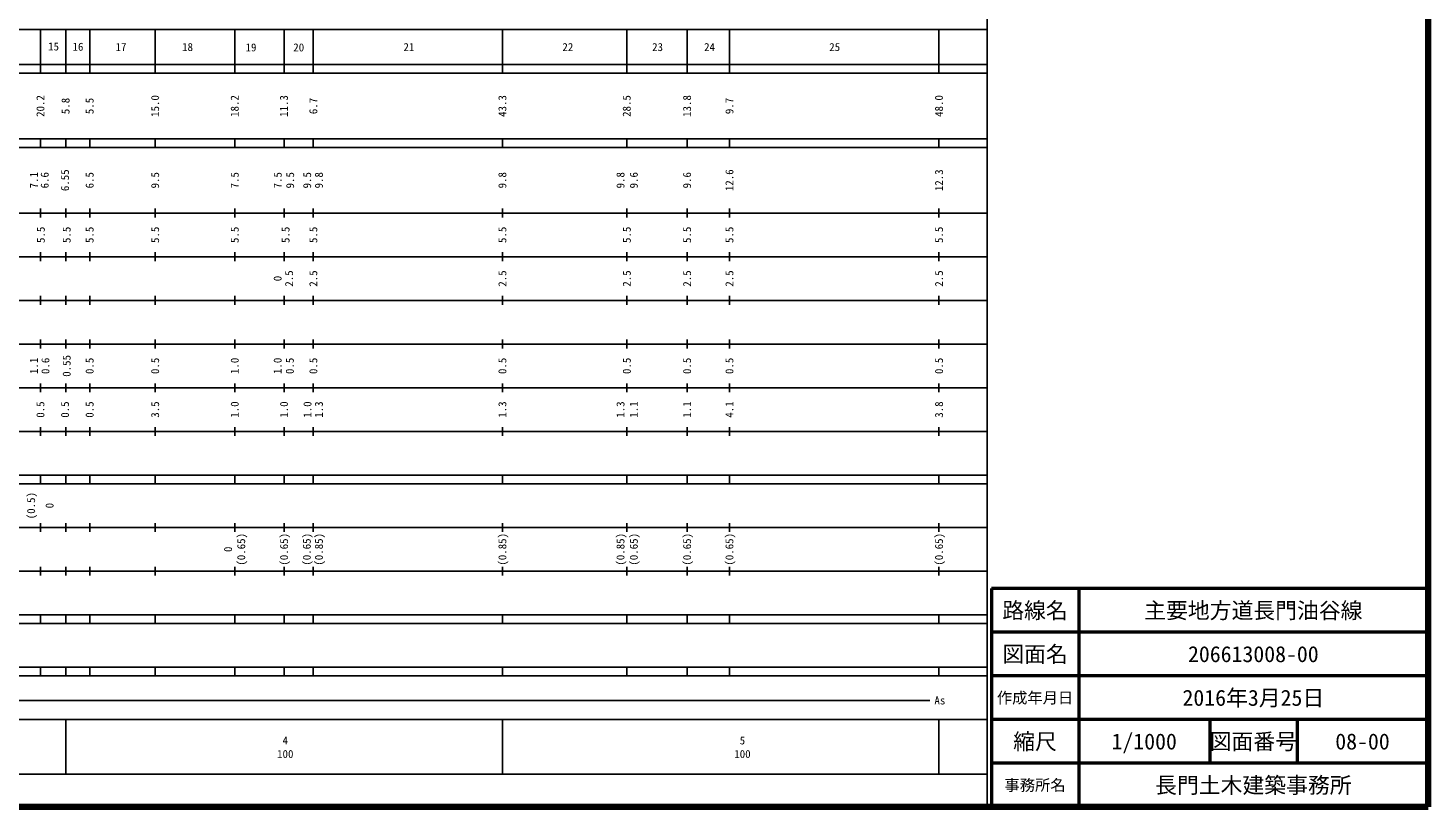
# Model space of a CAD drawing. Units: millimetres on the paper, enlarged 1000 times. Extents: x 40000 to 680000, y 20000 to 380000.
# Drawn here: x 359365 to 680000, y 20000 to 198357 of the extents above; entities that cross this region are included whole.
import ezdxf
from ezdxf.enums import TextEntityAlignment as Align

# ---------------------------------------------------------------- set-up
doc = ezdxf.new("R2010")
doc.units = ezdxf.units.MM
doc.header["$LTSCALE"] = 1000
for name, color, linetype, lineweight in [('M-TTL', 2, 'Continuous', 140), ('M-TTL-BAND', 7, 'Continuous', 25), ('M-TTL-FRAM', 2, 'Continuous', 50), ('M-TTL-LINE', 7, 'Continuous', 50), ('M-TTL-TXT', 7, 'Continuous', 13)]:
    doc.layers.add(name, color=color, linetype=linetype, lineweight=lineweight)
doc.styles.add('ＭＳ ゴシック', font='')
doc.styles.get('ＭＳ ゴシック').set_extended_font_data('MS Gothic')

msp = doc.modelspace()

# ---------------------------------------------------------------- linework, layer by layer
at = {"layer": 'M-TTL'}
for p, q in [((680000, 20000), (680000, 380000)), ((40000, 20000), (680000, 20000))]:
    msp.add_line(p, q, dxfattribs=at)
at = {"layer": 'M-TTL-BAND'}
for p, q in [((579000, 20000), (579000, 370000)), ((68000, 198000), (579000, 198000)), ((362200, 198000), (362200, 188000)), ((368000, 198000), (368000, 188000)), ((373500, 198000), (373500, 188000)), ((388500, 198000), (388500, 188000)), ((406700, 198000), (406700, 188000)), ((418000, 198000), (418000, 188000)), ((424700, 198000), (424700, 188000)), ((468000, 198000), (468000, 188000)), ((496500, 198000), (496500, 188000)), ((510300, 198000), (510300, 188000)), ((520000, 198000), (520000, 188000)), ((568000, 198000), (568000, 188000)), ((40000, 190000), (579000, 190000)), ((40000, 188000), (579000, 188000)), ((40000, 173000), (579000, 173000)), ((40000, 171000), (579000, 171000)), ((362200, 173000), (362200, 171000)), ((368000, 171000), (368000, 173000)), ((373500, 173000), (373500, 171000)), ((388500, 173000), (388500, 171000)), ((406700, 173000), (406700, 171000)), ((418000, 173000), (418000, 171000)), ((424700, 171000), (424700, 173000)), ((468000, 171000), (468000, 173000)), ((496500, 173000), (496500, 171000)), ((510300, 173000), (510300, 171000)), ((520000, 173000), (520000, 171000)), ((568000, 171000), (568000, 173000)), ((40000, 156000), (579000, 156000)), ((362200, 157000), (362200, 155000)), ((368000, 155000), (368000, 157000)), ((373500, 157000), (373500, 155000)), ((388500, 157000), (388500, 155000)), ((406700, 157000), (406700, 155000)), ((418000, 157000), (418000, 155000)), ((424700, 155000), (424700, 157000)), ((468000, 155000), (468000, 157000)), ((496500, 157000), (496500, 155000)), ((510300, 157000), (510300, 155000)), ((520000, 157000), (520000, 155000)), ((568000, 155000), (568000, 157000)), ((46000, 146000), (579000, 146000)), ((362200, 147000), (362200, 145000)), ((368000, 145000), (368000, 147000)), ((373500, 147000), (373500, 145000)), ((388500, 147000), (388500, 145000)), ((406700, 147000), (406700, 145000)), ((418000, 147000), (418000, 145000)), ((424700, 145000), (424700, 147000)), ((468000, 145000), (468000, 147000)), ((496500, 147000), (496500, 145000)), ((510300, 147000), (510300, 145000)), ((520000, 147000), (520000, 145000)), ((568000, 145000), (568000, 147000)), ((52000, 136000), (579000, 136000)), ((362200, 137000), (362200, 135000)), ((368000, 135000), (368000, 137000)), ((373500, 137000), (373500, 135000)), ((388500, 137000), (388500, 135000)), ((406700, 137000), (406700, 135000)), ((418000, 137000), (418000, 135000)), ((424700, 135000), (424700, 137000)), ((468000, 135000), (468000, 137000)), ((496500, 137000), (496500, 135000)), ((510300, 137000), (510300, 135000)), ((520000, 137000), (520000, 135000)), ((568000, 135000), (568000, 137000)), ((46000, 126000), (579000, 126000)), ((362200, 127000), (362200, 125000)), ((368000, 125000), (368000, 127000)), ((373500, 127000), (373500, 125000)), ((388500, 127000), (388500, 125000)), ((406700, 127000), (406700, 125000)), ((418000, 127000), (418000, 125000)), ((424700, 125000), (424700, 127000)), ((468000, 125000), (468000, 127000)), ((496500, 127000), (496500, 125000)), ((510300, 127000), (510300, 125000)), ((520000, 127000), (520000, 125000)), ((568000, 125000), (568000, 127000)), ((52000, 116000), (579000, 116000)), ((362200, 117000), (362200, 115000)), ((368000, 115000), (368000, 117000)), ((373500, 117000), (373500, 115000)), ((388500, 117000), (388500, 115000)), ((406700, 117000), (406700, 115000)), ((418000, 117000), (418000, 115000)), ((424700, 115000), (424700, 117000)), ((468000, 115000), (468000, 117000)), ((496500, 117000), (496500, 115000)), ((510300, 117000), (510300, 115000)), ((520000, 117000), (520000, 115000)), ((568000, 115000), (568000, 117000)), ((46000, 106000), (579000, 106000)), ((362200, 107000), (362200, 105000)), ((368000, 105000), (368000, 107000)), ((373500, 107000), (373500, 105000)), ((388500, 107000), (388500, 105000)), ((406700, 107000), (406700, 105000)), ((418000, 107000), (418000, 105000)), ((424700, 105000), (424700, 107000)), ((468000, 105000), (468000, 107000)), ((496500, 107000), (496500, 105000)), ((510300, 107000), (510300, 105000)), ((520000, 107000), (520000, 105000)), ((568000, 105000), (568000, 107000)), ((40000, 96000), (579000, 96000)), ((40000, 94000), (579000, 94000)), ((362200, 96000), (362200, 94000)), ((368000, 94000), (368000, 96000)), ((373500, 96000), (373500, 94000)), ((388500, 96000), (388500, 94000)), ((406700, 96000), (406700, 94000)), ((418000, 96000), (418000, 94000)), ((424700, 94000), (424700, 96000)), ((468000, 94000), (468000, 96000)), ((496500, 96000), (496500, 94000)), ((510300, 96000), (510300, 94000)), ((520000, 96000), (520000, 94000)), ((568000, 94000), (568000, 96000)), ((49000, 84000), (579000, 84000)), ((362200, 85000), (362200, 83000)), ((368000, 83000), (368000, 85000)), ((373500, 85000), (373500, 83000)), ((388500, 85000), (388500, 83000)), ((406700, 85000), (406700, 83000)), ((418000, 85000), (418000, 83000)), ((424700, 83000), (424700, 85000)), ((468000, 83000), (468000, 85000)), ((496500, 85000), (496500, 83000)), ((510300, 85000), (510300, 83000)), ((520000, 85000), (520000, 83000)), ((568000, 83000), (568000, 85000)), ((40000, 74000), (579000, 74000)), ((362200, 75000), (362200, 73000)), ((368000, 73000), (368000, 75000)), ((373500, 75000), (373500, 73000)), ((388500, 75000), (388500, 73000)), ((406700, 75000), (406700, 73000)), ((418000, 75000), (418000, 73000)), ((424700, 73000), (424700, 75000)), ((468000, 73000), (468000, 75000)), ((496500, 75000), (496500, 73000)), ((510300, 75000), (510300, 73000)), ((520000, 75000), (520000, 73000)), ((568000, 73000), (568000, 75000)), ((40000, 64000), (579000, 64000)), ((40000, 62000), (579000, 62000)), ((362200, 64000), (362200, 62000)), ((368000, 62000), (368000, 64000)), ((373500, 64000), (373500, 62000)), ((388500, 64000), (388500, 62000)), ((406700, 64000), (406700, 62000)), ((418000, 64000), (418000, 62000)), ((424700, 62000), (424700, 64000)), ((468000, 62000), (468000, 64000)), ((496500, 64000), (496500, 62000)), ((510300, 64000), (510300, 62000)), ((520000, 64000), (520000, 62000)), ((568000, 62000), (568000, 64000)), ((40000, 52000), (579000, 52000)), ((362200, 52000), (362200, 50000)), ((368000, 50000), (368000, 52000)), ((373500, 52000), (373500, 50000)), ((388500, 52000), (388500, 50000)), ((406700, 52000), (406700, 50000)), ((418000, 52000), (418000, 50000)), ((424700, 50000), (424700, 52000)), ((468000, 50000), (468000, 52000)), ((496500, 52000), (496500, 50000)), ((510300, 52000), (510300, 50000)), ((520000, 52000), (520000, 50000)), ((568000, 50000), (568000, 52000)), ((40000, 50000), (579000, 50000)), ((70805, 44406), (565903, 44406)), ((40000, 40000), (579000, 40000)), ((368000, 40000), (368000, 27500)), ((468000, 40000), (468000, 27500)), ((568000, 40000), (568000, 27500)), ((68000, 27500), (579000, 27500))]:
    msp.add_line(p, q, dxfattribs=at)
at = {"layer": 'M-TTL-FRAM'}
for p, q in [((680000, 70000), (580000, 70000)), ((580000, 70000), (580000, 20000))]:
    msp.add_line(p, q, dxfattribs=at)
at = {"layer": 'M-TTL-LINE'}
for p, q in [((600000, 70000), (600000, 20000)), ((680000, 60000), (580000, 60000)), ((680000, 50000), (580000, 50000)), ((680000, 40000), (580000, 40000)), ((630000, 40000), (630000, 30000)), ((650000, 40000), (650000, 30000)), ((680000, 30000), (580000, 30000))]:
    msp.add_line(p, q, dxfattribs=at)

# ---------------------------------------------------------------- texts
at = {"layer": 'M-TTL-BAND', "style": 'ＭＳ ゴシック'}
for s, p in [('15', (365219, 194129)), ('16', (370805, 194075)), ('17', (380658, 194000)), ('18', (395908, 194000)), ('19', (410440, 193919)), ('20', (421369, 193919)), ('21', (446603, 194000)), ('22', (483002, 194000)), ('23', (503551, 194000)), ('24', (515458, 194000)), ('25', (544122, 194000)), ('As', (568201, 44406)), ('4', (418288, 35238)), ('5', (522995, 35238)), ('100', (418288, 32131)), ('100', (522995, 32131))]:
    msp.add_text(s, height=1833, dxfattribs=at).set_placement(p, align=Align.MIDDLE_CENTER)
for s, p in [('20.2', (362200, 180500)), ('15.0', (388470, 180500)), ('18.2', (406700, 180500)), ('11.3', (417971, 180500)), ('43.3', (468000, 180500)), ('28.5', (496475, 180500)), ('13.8', (510300, 180500)), ('48.0', (568000, 180500)), ('5.8', (367959, 180500)), ('5.5', (373470, 180500)), ('6.7', (424700, 180500)), ('9.7', (520000, 180500)), ('7.1', (360717, 163500)), ('6.6', (363177, 163500)), ('6.55', (367834, 163500)), ('6.5', (373470, 163500)), ('9.5', (388470, 163500)), ('7.5', (406700, 163500)), ('7.5', (416547, 163500)), ('9.5', (419390, 163500)), ('9.5', (423287, 163500)), ('9.8', (425980, 163500)), ('9.8', (468000, 163500)), ('9.8', (495051, 163500)), ('9.6', (498103, 163500)), ('9.6', (510300, 163500)), ('12.6', (520000, 163500)), ('12.3', (568000, 163500)), ('5.5', (362289, 151000)), ('5.5', (368209, 151000)), ('5.5', (373470, 151000)), ('5.5', (388470, 151000)), ('5.5', (406700, 151000)), ('5.5', (418346, 151000)), ('5.5', (424700, 151000)), ('5.5', (468000, 151000)), ('5.5', (496500, 151000)), ('5.5', (510300, 151000)), ('5.5', (520000, 151000)), ('5.5', (568000, 151000)), ('0', (416522, 141000)), ('2.5', (419146, 141000)), ('2.5', (424700, 141000)), ('2.5', (468000, 141000)), ('2.5', (496500, 141000)), ('2.5', (510300, 141000)), ('2.5', (520000, 141000)), ('2.5', (568000, 141000)), ('1.1', (360722, 121000)), ('0.6', (363346, 121000)), ('0.55', (368209, 121000)), ('0.5', (373470, 121000)), ('0.5', (388470, 121000)), ('1.0', (406700, 121000)), ('1.0', (416529, 121000)), ('0.5', (419322, 121000)), ('0.5', (424700, 121000)), ('0.5', (468000, 121000)), ('0.5', (496500, 121000)), ('0.5', (510300, 121000)), ('0.5', (520000, 121000)), ('0.5', (568000, 121000)), ('0.5', (362201, 111000)), ('0.5', (367834, 111000)), ('0.5', (373470, 111000)), ('3.5', (388470, 111000)), ('1.0', (406700, 111000)), ('1.0', (418000, 111000)), ('1.0', (423365, 111000)), ('1.3', (425980, 111000)), ('1.3', (468000, 111000)), ('1.3', (495051, 111000)), ('1.1', (498103, 111000)), ('1.1', (510300, 111000)), ('4.1', (520000, 111000)), ('3.8', (568000, 111000)), ('(0.5)', (360067, 89000)), ('0', (364298, 89000)), ('(0.65)', (408189, 79000)), ('(0.65)', (418000, 79000)), ('(0.65)', (423208, 79000)), ('(0.85)', (425980, 79000)), ('(0.85)', (468000, 79000)), ('(0.85)', (495051, 79000)), ('(0.65)', (498103, 79000)), ('(0.65)', (510300, 79000)), ('(0.65)', (520000, 79000)), ('(0.65)', (568000, 79000)), ('0', (405171, 79000))]:
    msp.add_text(s, height=1833, rotation=90, dxfattribs=at).set_placement(p, align=Align.MIDDLE_CENTER)
at = {"layer": 'M-TTL-TXT', "style": 'ＭＳ ゴシック'}
for s, height, p in [('路線名', 3666, (590000, 65000)), ('主要地方道長門油谷線', 3666, (640000, 65000)), ('図面名', 3666, (590000, 55000)), ('206613008-00', 3666, (640000, 55000)), ('作成年月日', 2566, (590000, 45000)), ('2016年3月25日', 3666, (640000, 45000)), ('縮尺', 3666, (590000, 35000)), ('1/1000', 3666, (615000, 35000)), ('図面番号', 3666, (640000, 35000)), ('08-00', 3666, (665000, 35000)), ('事務所名', 2566, (590000, 25000)), ('長門土木建築事務所', 3666, (640000, 25000))]:
    msp.add_text(s, height=height, dxfattribs=at).set_placement(p, align=Align.MIDDLE_CENTER)

doc.saveas('drawing.dxf')
